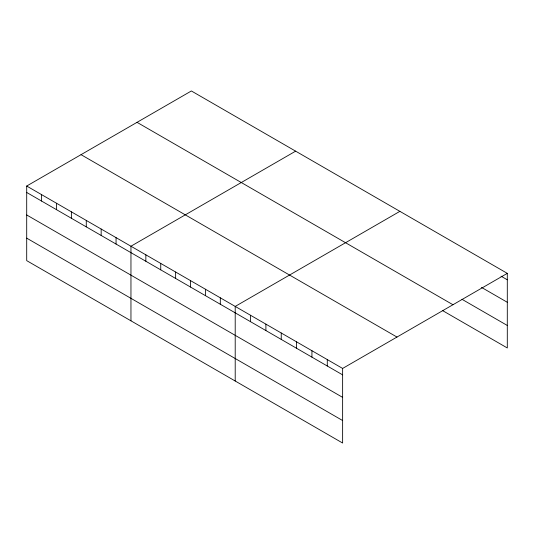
<?xml version="1.0" encoding="UTF-8"?>
<svg xmlns="http://www.w3.org/2000/svg" width="534" height="534" viewBox="0 0 534 534"><rect width="100%" height="100%" fill="white"/><g stroke="black" fill="none" stroke-linecap="round" stroke-linejoin="round"><path stroke-width="0.8" d="M26.7 186.039L342.628 368.44L342.628 443.033L26.7 260.639L26.7 186.039L191.372 90.967L507.3 273.361L507.3 347.961L442.432 310.508M295.629 151.155L130.957 246.227L130.957 320.827M399.886 211.344L235.207 306.423L235.207 381.022M342.628 368.44L507.3 273.361M501.026 276.165L507.3 279.789M481.494 287.385L507.3 302.284M461.963 299.287L507.3 325.466M137.031 122.339L452.959 304.734M81.041 154.666L396.969 337.061M26.7 192.467L342.628 374.861M26.7 214.962L342.628 397.363M26.7 238.144L342.628 420.538M327.282 359.576L327.282 366.004M311.936 350.718L311.936 357.146M296.59 341.86L296.59 348.288M281.244 333.002L281.244 339.424M265.899 324.138L265.899 330.566M250.553 315.28L250.553 321.708M220.315 297.825L220.315 304.253M205.423 289.221L205.423 295.649M190.531 280.624L190.531 287.052M175.633 272.026L175.633 278.454M160.741 263.429L160.741 269.857M145.849 254.831L145.849 261.26M116.058 237.63L116.058 244.058M101.166 229.033L101.166 235.461M86.274 220.435L86.274 226.863M71.382 211.838L71.382 218.266M56.484 203.234L56.484 209.662M41.592 194.636L41.592 201.064"/></g></svg>
